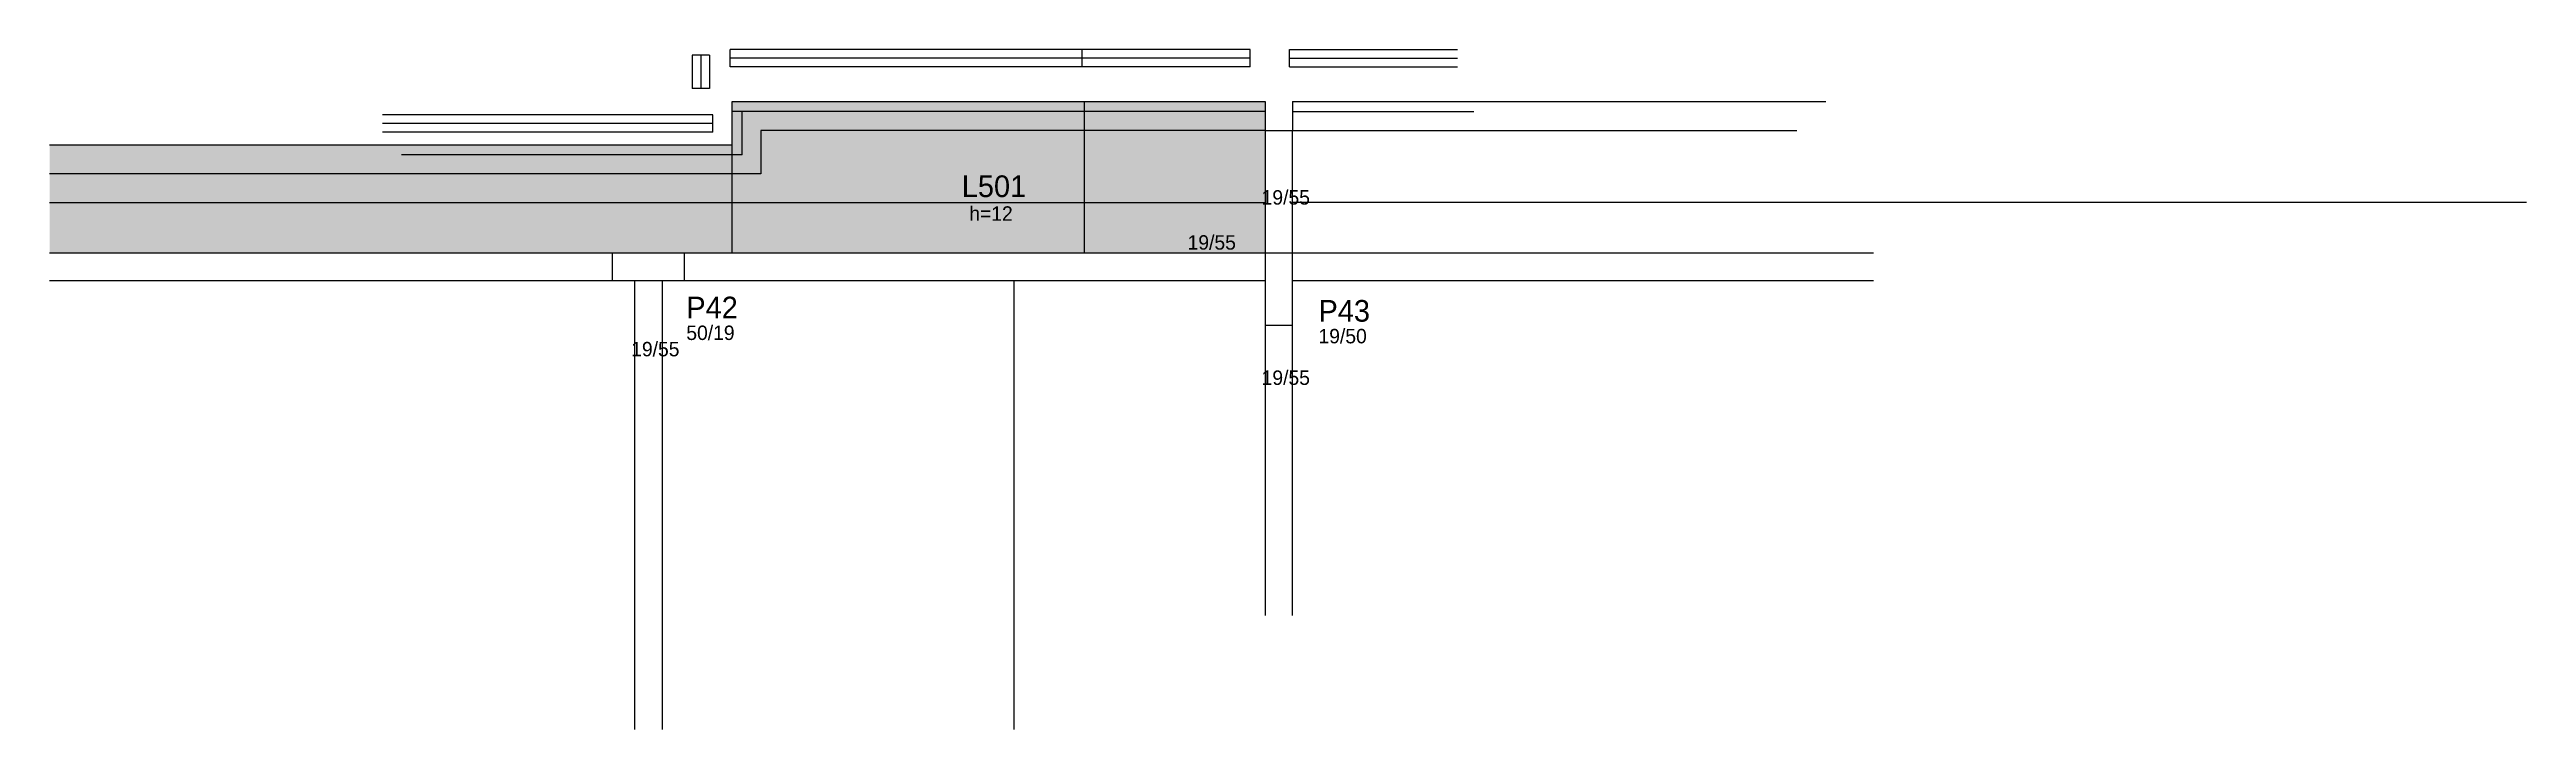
# Model space of a CAD drawing. Header units: metres. Extents: x 3627 to 5344, y 3187 to 3658.
import ezdxf

# ---------------------------------------------------------------- set-up
doc = ezdxf.new("R2010")
doc.units = ezdxf.units.M
for name, color, linetype in [('3', 7, 'Continuous'), ('4', 7, 'Continuous'), ('7', 7, 'Continuous'), ('Painéis', 7, 'Continuous'), ('REAPROVEITAMENTO', 7, 'Continuous'), ('SARR_2.2x7', 7, 'Continuous')]:
    doc.layers.add(name, color=color, linetype=linetype)

msp = doc.modelspace()

# ---------------------------------------------------------------- hatches: boundary and pattern name
at = {"layer": 'REAPROVEITAMENTO'}
h = msp.add_hatch(color=7, dxfattribs=at)
h.dxf.hatch_style = 1
h.paths.add_polyline_path([(4469.7, 3621.9), (4100.2, 3621.9), (4100.2, 3621.9), (4100.2, 3591.9), (4100.2, 3591.9), (3627.2, 3591.9), (3627.2, 3591.9), (3627.2, 3516.9), (3627.2, 3516.9), (4469.7, 3516.9), (4469.7, 3516.9), (4469.7, 3621.9)])

# ---------------------------------------------------------------- linework, layer by layer
at = {"layer": '3', "color": 7, "lineweight": 25}
for p, q in [((4469.7, 3601.9), (4120.2, 3601.9)), ((4120.2, 3601.9), (4120.2, 3571.9)), ((4488.7, 3601.9), (4838.2, 3601.9)), ((4120.2, 3571.9), (3627.2, 3571.9)), ((4032.7, 3497.9), (4032.7, 3186.9)), ((4051.7, 3497.9), (4051.7, 3186.9))]:
    msp.add_line(p, q, dxfattribs=at)
for points in [[(4469.7, 3601.9), (4469.7, 3516.9)], [(4469.7, 3601.9), (4488.7, 3601.9)], [(4488.7, 3516.9), (4488.7, 3601.9)], [(4017.2, 3516.9), (3627.2, 3516.9)], [(4469.7, 3516.9), (4067.2, 3516.9)], [(4891.2, 3516.9), (4488.7, 3516.9)], [(3627.2, 3497.9), (4017.2, 3497.9)], [(4067.2, 3497.9), (4469.7, 3497.9)], [(4488.7, 3497.9), (4891.2, 3497.9)], [(4469.7, 3466.9), (4469.7, 3265.9)], [(4488.7, 3265.9), (4488.7, 3466.9)]]:
    msp.add_lwpolyline(points, dxfattribs=at)
at = {"layer": '7', "color": 7, "lineweight": 25}
for points in [[(4017.2, 3497.9), (4067.2, 3497.9), (4067.2, 3516.9), (4017.2, 3516.9), (4017.2, 3497.9)], [(4469.7, 3466.9), (4488.7, 3466.9), (4488.7, 3516.9), (4469.7, 3516.9), (4469.7, 3466.9)]]:
    msp.add_lwpolyline(points, dxfattribs=at)
at = {"layer": 'Painéis', "color": 7, "lineweight": 25}
for p, q in [((4342.8, 3657.9), (4098.8, 3657.9)), ((4098.8, 3645.9), (4098.8, 3657.9)), ((4342.8, 3645.9), (4342.8, 3657.9)), ((4459.3, 3657.9), (4342.8, 3657.9)), ((4342.8, 3645.9), (4342.8, 3657.9)), ((4459.3, 3645.9), (4459.3, 3657.9)), ((4486.4, 3657.9), (4602.9, 3657.9)), ((4486.4, 3645.9), (4486.4, 3657.9)), ((4072.6, 3654), (4072.6, 3631)), ((4084.6, 3654), (4072.6, 3654)), ((4084.6, 3654), (4072.6, 3654)), ((4084.6, 3654), (4084.6, 3631)), ((4342.8, 3645.9), (4098.8, 3645.9)), ((4459.3, 3645.9), (4342.8, 3645.9)), ((4486.4, 3645.9), (4602.9, 3645.9)), ((4084.6, 3631), (4072.6, 3631)), ((4100.2, 3516.9), (4100.2, 3621.9)), ((4100.2, 3621.9), (4469.7, 3621.9)), ((4344.2, 3621.9), (4344.2, 3516.9)), ((4469.7, 3621.9), (4469.7, 3601.9)), ((4488.7, 3621.9), (4488.7, 3601.9)), ((4488.7, 3621.9), (4858.2, 3621.9)), ((4086.9, 3612.6), (3857.9, 3612.6)), ((4086.9, 3600.6), (4086.9, 3612.6)), ((3627.2, 3591.9), (4100.2, 3591.9)), ((4086.9, 3600.6), (3857.9, 3600.6)), ((3627.2, 3551.9), (4469.7, 3551.9)), ((5343.7, 3551.9), (4488.7, 3551.9)), ((4295.7, 3186.9), (4295.7, 3497.9))]:
    msp.add_line(p, q, dxfattribs=at)
at = {"layer": 'SARR_2.2x7', "color": 7, "lineweight": 25}
for p, q in [((4078.6, 3654), (4078.6, 3631)), ((4342.8, 3651.9), (4098.8, 3651.9)), ((4459.3, 3651.9), (4342.8, 3651.9)), ((4486.4, 3651.9), (4602.9, 3651.9)), ((4086.9, 3606.6), (3857.9, 3606.6)), ((4344.2, 3614.9), (4100.2, 3614.9)), ((4107.2, 3584.9), (4107.2, 3614.9)), ((4469.7, 3614.9), (4344.2, 3614.9)), ((4488.7, 3614.9), (4614.2, 3614.9)), ((4100.2, 3584.9), (3871.2, 3584.9)), ((4107.2, 3584.9), (4100.2, 3584.9))]:
    msp.add_line(p, q, dxfattribs=at)

# ---------------------------------------------------------------- texts
at = {"layer": '3', "color": 7, "lineweight": 25}
for s, p in [('19/55', (4467.2, 3550.5)), ('h=12', (4264.6, 3539.3)), ('19/55', (4415.9, 3519.3)), ('19/55', (4030.3, 3445.4)), ('50/19', (4068.5, 3456.7)), ('19/50', (4506.6, 3454.4)), ('19/55', (4467.2, 3425.6))]:
    msp.add_text(s, height=10, dxfattribs=at).set_placement(p)
at = {"layer": '4', "color": 7, "lineweight": 25}
for s, p in [('L501', (4259.4, 3555.7)), ('P42', (4068.5, 3471.7)), ('P43', (4506.6, 3469.4))]:
    msp.add_text(s, height=15, dxfattribs=at).set_placement(p)

doc.saveas('drawing.dxf')
